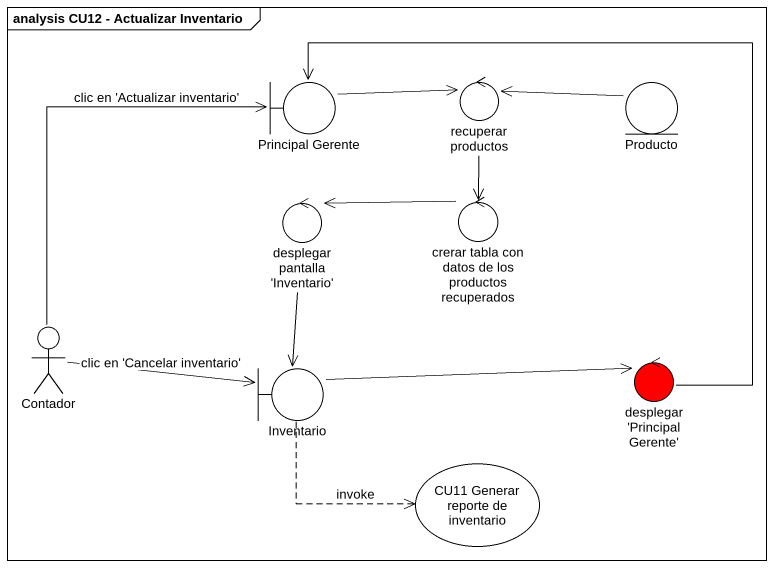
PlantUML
@startuml
mainframe analysis CU12 - Actualizar Inventario
boundary "Principal Gerente" as Principal_Gerente #FFFFFF
control "recuperar productos" as recuperar_productos #FFFFFF
entity Producto #FFFFFF
control "desplegar pantalla 'Inventario'" as desplegar_pantalla #FFFFFF
control "crerar tabla con datos de los productos recuperados" as crerar_tabla_con_datos_de #FFFFFF
actor Contador #FFFFFF
control "desplegar 'Principal Gerente'" as desplegar_Principal_Gerente #FF0000
boundary Inventario #FFFFFF
usecase "CU11 Generar reporte de inventario" as CU11_Generar_reporte_de #FFFFFF
Principal_Gerente -right-> recuperar_productos
recuperar_productos --> crerar_tabla_con_datos_de
Producto -left-> recuperar_productos
desplegar_pantalla --> Inventario
crerar_tabla_con_datos_de -left-> desplegar_pantalla
Contador -up-> Principal_Gerente : clic en 'Actualizar inventario'
Contador -right-> Inventario : clic en 'Cancelar inventario'
desplegar_Principal_Gerente -up-> Principal_Gerente
Inventario -right-> desplegar_Principal_Gerente
Inventario .right.> CU11_Generar_reporte_de : invoke
@enduml
